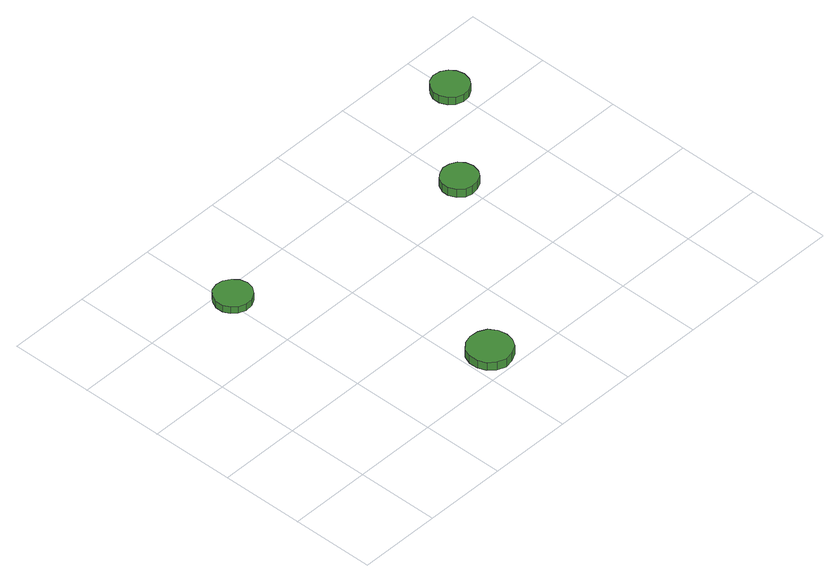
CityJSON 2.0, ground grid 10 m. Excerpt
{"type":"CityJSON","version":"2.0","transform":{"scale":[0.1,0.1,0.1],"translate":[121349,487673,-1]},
"CityObjects":{
"tree1":{"type":"SolitaryVegetationObject","attributes":{"function":"something"}},
"tree2":{"type":"SolitaryVegetationObject","attributes":{"function":"something"},"geometry":[{"type":"MultiSurface","lod":"1","boundaries":[[[0,1,2,3,4,5,6,7,8,9,10,11,12,13,14]],[[15,16,17,18,19,20,21,22,23,24,25,26,27,28,29]],[[0,29,28,1]],[[1,28,27,2]],[[2,27,26,3]],[[3,26,25,4]],[[4,25,24,5]],[[5,24,23,6]],[[6,23,22,7]],[[7,22,21,8]],[[8,21,20,9]],[[9,20,19,10]],[[10,19,18,11]],[[11,18,17,12]],[[12,17,16,13]],[[13,16,15,14]],[[14,15,29,0]]]}]},
"tree3":{"type":"SolitaryVegetationObject","attributes":{"function":"something"},"geometry":[{"type":"MultiSurface","lod":"1","boundaries":[[[30,31,32,33,34,35,36,37,38,39,40,41,42,43,44]],[[45,46,47,48,49,50,51,52,53,54,55,56,57,58,59]],[[30,59,58,31]],[[31,58,57,32]],[[32,57,56,33]],[[33,56,55,34]],[[34,55,54,35]],[[35,54,53,36]],[[36,53,52,37]],[[37,52,51,38]],[[38,51,50,39]],[[39,50,49,40]],[[40,49,48,41]],[[41,48,47,42]],[[42,47,46,43]],[[43,46,45,44]],[[44,45,59,30]]]}]},
"tree4":{"type":"SolitaryVegetationObject","attributes":{"function":"something"},"geometry":[{"type":"MultiSurface","lod":"1","boundaries":[[[60,61,62,63,64,65,66,67,68,69,70,71,72,73,74]],[[75,76,77,78,79,80,81,82,83,84,85,86,87,88,89]],[[60,89,88,61]],[[61,88,87,62]],[[62,87,86,63]],[[63,86,85,64]],[[64,85,84,65]],[[65,84,83,66]],[[66,83,82,67]],[[67,82,81,68]],[[68,81,80,69]],[[69,80,79,70]],[[70,79,78,71]],[[71,78,77,72]],[[72,77,76,73]],[[73,76,75,74]],[[74,75,89,60]]]}]},
"tree5":{"type":"SolitaryVegetationObject","attributes":{"function":"something"},"geometry":[{"type":"MultiSurface","lod":"1","boundaries":[[[90,91,92,93,94,95,96,97,98,99,100,101,102,103,104]],[[105,106,107,108,109,110,111,112,113,114,115,116,117,118,119]],[[90,119,118,91]],[[91,118,117,92]],[[92,117,116,93]],[[93,116,115,94]],[[94,115,114,95]],[[95,114,113,96]],[[96,113,112,97]],[[97,112,111,98]],[[98,111,110,99]],[[99,110,109,100]],[[100,109,108,101]],[[101,108,107,102]],[[102,107,106,103]],[[103,106,105,104]],[[104,105,119,90]]]}]}
},
"vertices":[
[129,284,18],[127,293,18],[121,300,18],[113,305,18],[104,306,18],[95,303,18],[89,297,18],[85,288,18],[85,279,18],[89,271,18],[95,265,18],[104,262,18],[113,263,18],[121,267,18],[127,275,18],[127,275,9],[121,267,9],[113,263,9],[104,262,9],[95,265,9],[89,271,9],[85,279,9],[85,288,9],[89,297,9],[95,303,9],[104,306,9],[113,305,9],[121,300,9],[127,293,9],[129,284,9],
[254,30,19],[252,41,19],[246,50,19],[236,55,19],[225,56,19],[215,53,19],[207,46,19],[203,36,19],[203,25,19],[207,15,19],[215,8,19],[225,4,19],[236,6,19],[246,11,19],[252,20,19],[252,20,8],[246,11,8],[236,6,8],[225,4,8],[215,8,8],[207,15,8],[203,25,8],[203,36,8],[207,46,8],[215,53,8],[225,56,8],[236,55,8],[246,50,8],[252,41,8],[254,30,8],
[422,234,19],[420,243,19],[415,250,19],[407,254,19],[398,255,19],[390,252,19],[383,247,19],[379,238,19],[379,230,19],[383,221,19],[390,215,19],[398,213,19],[407,214,19],[415,218,19],[420,225,19],[420,225,8],[415,218,8],[407,214,8],[398,213,8],[390,215,8],[383,221,8],[379,230,8],[379,238,8],[383,247,8],[390,252,8],[398,255,8],[407,254,8],[415,250,8],[420,243,8],[422,234,8],
[521,339,18],[519,348,18],[514,355,18],[506,360,18],[497,361,18],[488,358,18],[482,352,18],[478,344,18],[478,335,18],[482,326,18],[488,320,18],[497,317,18],[506,318,18],[514,323,18],[519,330,18],[519,330,8],[514,323,8],[506,318,8],[497,317,8],[488,320,8],[482,326,8],[478,335,8],[478,344,8],[482,352,8],[488,358,8],[497,361,8],[506,360,8],[514,355,8],[519,348,8],[521,339,8]
]}
